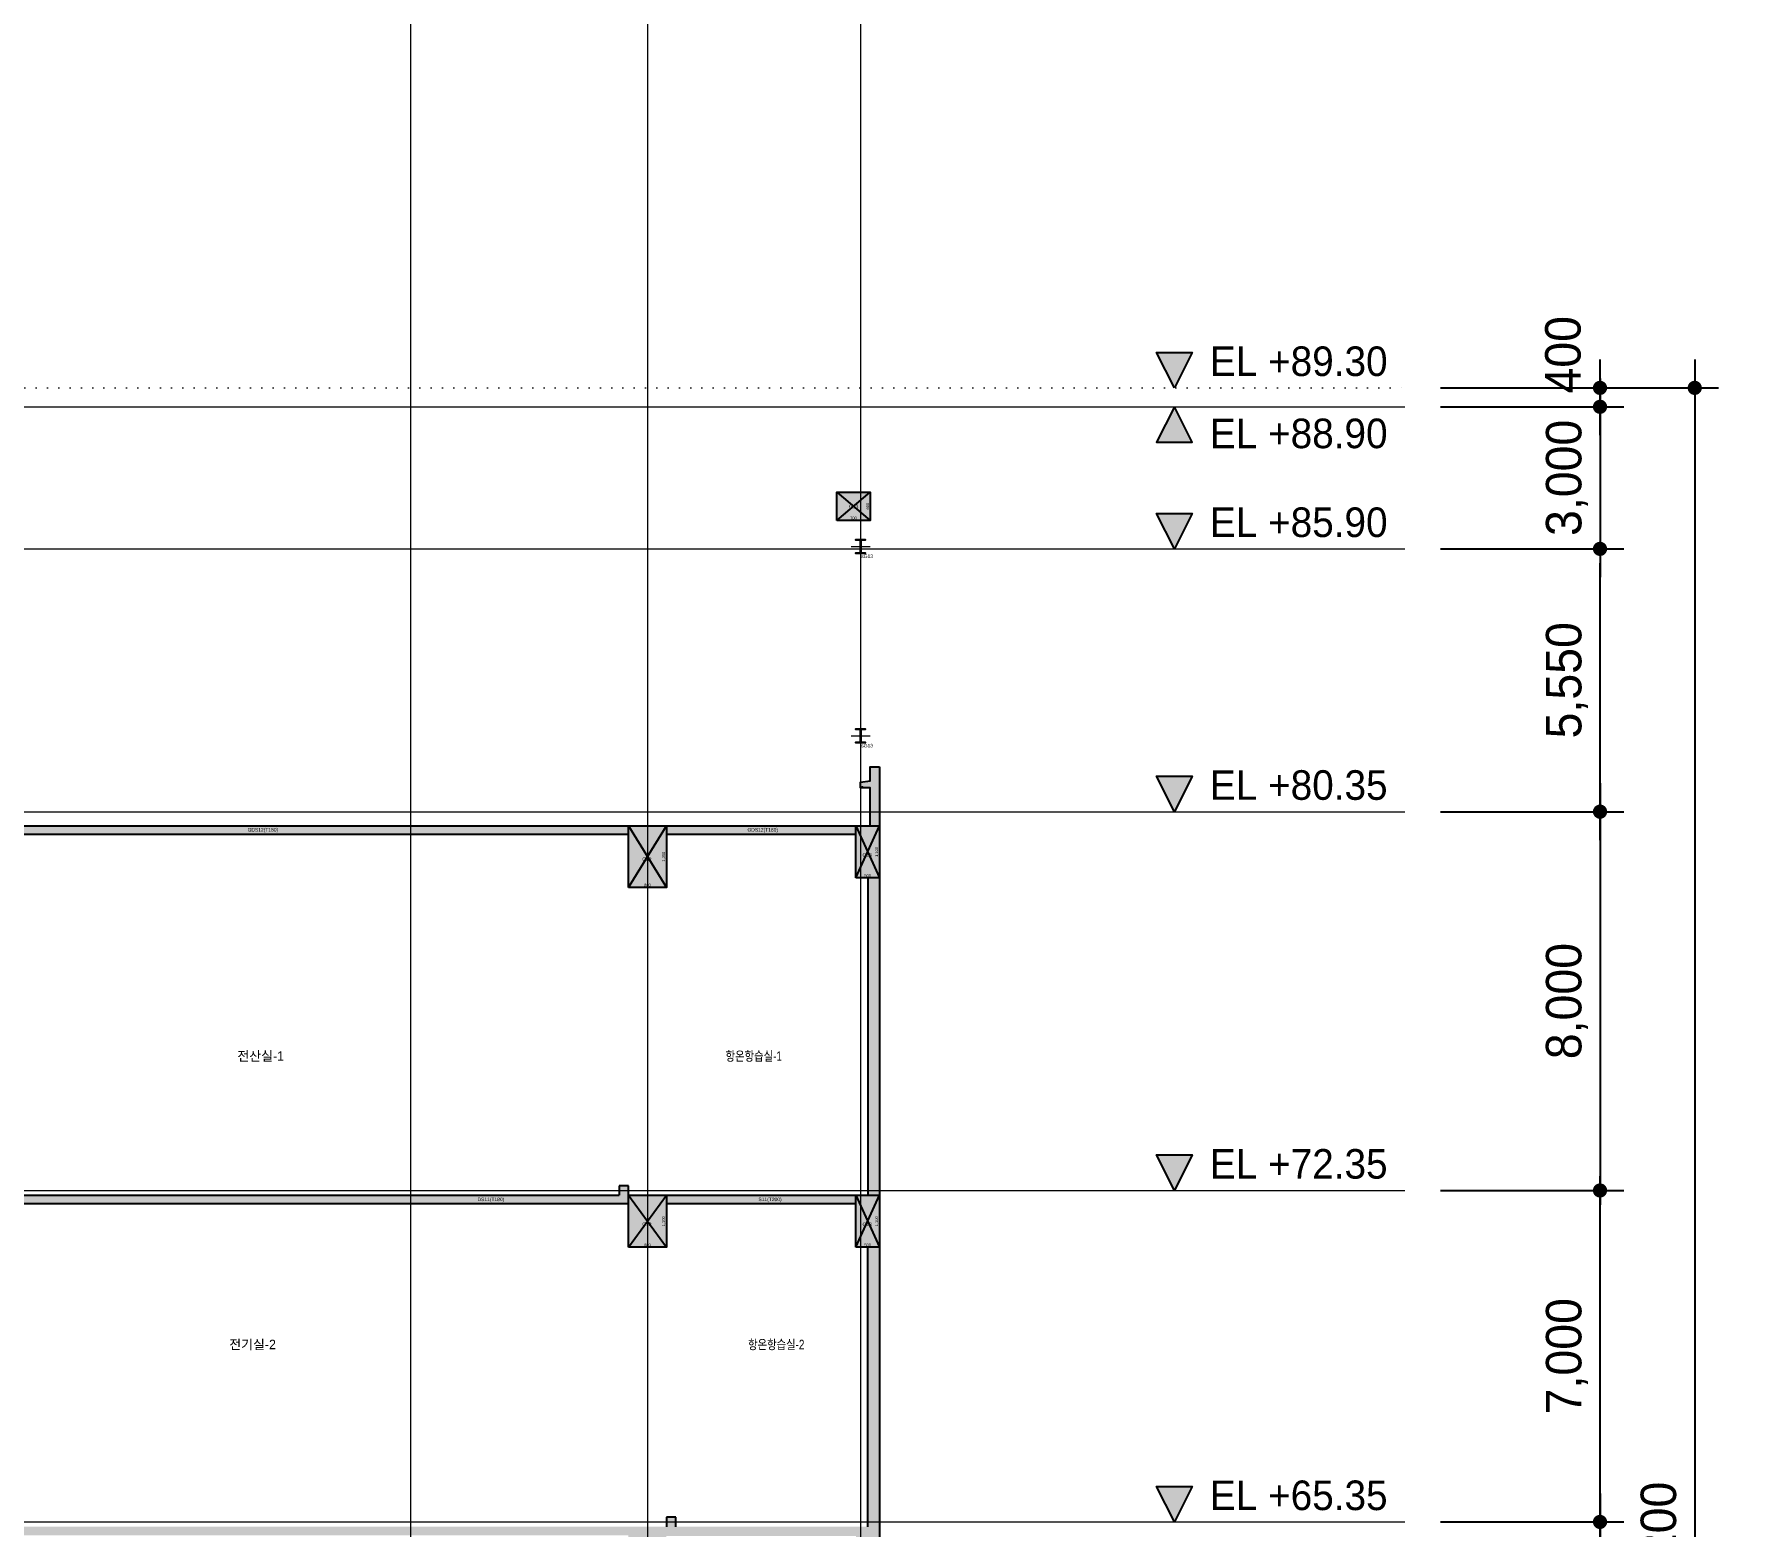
# Model space of a CAD drawing. Header units: millimetres. Extents: x 0 to 841000, y -4805 to 148500.
# Drawn here: x 141693 to 177931, y 60079 to 91595 of the extents above; entities that cross this region are included whole.
import ezdxf
from ezdxf.enums import TextEntityAlignment as Align

# ---------------------------------------------------------------- set-up
doc = ezdxf.new("R2010")
doc.units = ezdxf.units.MM
doc.header["$LTSCALE"] = 250
doc.linetypes.add('DOT', pattern=[6.35, 0, -6.35])
doc.layers.get('Defpoints').update_dxf_attribs({"color": 151})
for name, color, linetype in [('A-CON', 2, 'Continuous'), ('A-DIM', 7, 'Continuous'), ('A-SYM-LEVEL', 7, 'Continuous'), ('S-STEEL', 3, 'Continuous'), ('구조SOLID', 253, 'Continuous')]:
    doc.layers.add(name, color=color, linetype=linetype)
doc.layers.add('A-SYM-BUB', color=7, linetype='Continuous', lineweight=25)
doc.layers.add('CEN', color=1, linetype='Continuous', lineweight=9)
doc.layers.add('AS-HIDLINE', color=205, linetype='Continuous', plot=False)
doc.layers.add('NO-TEXT', color=150, linetype='Continuous', plot=False)
doc.styles.add('Gdim', font='Dotum.ttf')
doc.styles.get("Standard").update_dxf_attribs({"font": 'Dotum.ttf'})
doc.dimstyles.new('G-Xdim', dxfattribs={"dimscale": 30, "dimtxt": 2, "dimasz": 1, "dimexe": 1.2, "dimexo": 1.2, "dimgap": 0, "dimtad": 1, "dimdec": 1, "dimdsep": 46, "dimlunit": 6, "dimtxsty": 'Gdim', "dimcen": 1, "dimse1": 1, "dimse2": 1, "dimsd1": 1, "dimsd2": 1, "dimclrd": 1, "dimclre": 1, "dimclrt": 256, "dimadec": 0, "dimazin": 0, "dimtfac": 1, "dimtdec": 1, "dimtix": 1, "dimtmove": 2, "dimatfit": 1, "dimfxl": 2, "dimtolj": 1, "dimlwd": -1, "dimlwe": -1, "dimarcsym": 0})
doc.dimstyles.new('Gdim250', dxfattribs={"dimscale": 250, "dimtxt": 3, "dimasz": 1.2, "dimexe": 2, "dimexo": 3, "dimgap": 1, "dimtad": 1, "dimdsep": 46, "dimlunit": 6, "dimtxsty": 'Standard', "dimblk1": '_CIDOT', "dimblk2": '_CIDOT', "dimsah": 1, "dimcen": 2.5, "dimdle": 2, "dimclrd": 1, "dimclre": 1, "dimclrt": 3, "dimazin": 2, "dimtfac": 1, "dimtix": 1, "dimtmove": 2, "dimatfit": 3, "dimldrblk": '_CIDOT', "dimfxl": 2, "dimtolj": 1, "dimtzin": 0, "dimarcsym": 0})

# ---------------------------------------------------------------- blocks, each defined once
blk = doc.blocks.new('*D184')
at = {"layer": 'Defpoints', "color": 0, "linetype": 'Continuous', "transparency": 16777216}
for p in [(300, -1080), (-500, -1100), (300, -1100)]:
    blk.add_point(p, dxfattribs=at)
at = {"layer": 'AS-HIDLINE', "linetype": 'Continuous', "transparency": 16777216, "insert": (-100, -1050), "char_height": 60, "attachment_point": 5, "style": 'Gdim'}
blk.add_mtext('\\A1;800', dxfattribs=at)
blk = doc.blocks.new('*D185')
at = {"layer": 'Defpoints', "color": 0, "linetype": 'Continuous', "transparency": 16777216}
for p in [(300, 0), (280, 0), (300, -1100)]:
    blk.add_point(p, dxfattribs=at)
at = {"layer": 'AS-HIDLINE', "linetype": 'Continuous', "transparency": 16777216, "insert": (244, -550), "char_height": 60, "attachment_point": 5, "rotation": 90, "style": 'Gdim'}
blk.add_mtext('\\A1;1,100', dxfattribs=at)
blk = doc.blocks.new('*D190')
at = {"layer": 'Defpoints', "color": 0, "linetype": 'Continuous', "transparency": 16777216}
for p in [(300, -1080), (-200, -1100), (300, -1100)]:
    blk.add_point(p, dxfattribs=at)
at = {"layer": 'AS-HIDLINE', "linetype": 'Continuous', "transparency": 16777216, "insert": (50, -1050), "char_height": 60, "attachment_point": 5, "style": 'Gdim'}
blk.add_mtext('\\A1;500', dxfattribs=at)
blk = doc.blocks.new('*D191')
at = {"layer": 'Defpoints', "color": 0, "linetype": 'Continuous', "transparency": 16777216}
for p in [(300, 0), (280, 0), (300, -1100)]:
    blk.add_point(p, dxfattribs=at)
at = {"layer": 'AS-HIDLINE', "linetype": 'Continuous', "transparency": 16777216, "insert": (244, -550), "char_height": 60, "attachment_point": 5, "rotation": 90, "style": 'Gdim'}
blk.add_mtext('\\A1;1,100', dxfattribs=at)
blk = doc.blocks.new('*D210')
at = {"layer": 'Defpoints', "color": 0, "linetype": 'Continuous', "transparency": 16777216}
for p in [(-500, -1300), (300, -1280), (300, -1300)]:
    blk.add_point(p, dxfattribs=at)
at = {"layer": 'AS-HIDLINE', "linetype": 'Continuous', "transparency": 16777216, "insert": (-100, -1250), "char_height": 60, "attachment_point": 5, "style": 'Gdim'}
blk.add_mtext('\\A1;800', dxfattribs=at)
blk = doc.blocks.new('*D211')
at = {"layer": 'Defpoints', "color": 0, "linetype": 'Continuous', "transparency": 16777216}
for p in [(300, 0), (280, 0), (300, -1300)]:
    blk.add_point(p, dxfattribs=at)
at = {"layer": 'AS-HIDLINE', "linetype": 'Continuous', "transparency": 16777216, "insert": (244, -650), "char_height": 60, "attachment_point": 5, "rotation": 90, "style": 'Gdim'}
blk.add_mtext('\\A1;1,300', dxfattribs=at)
blk = doc.blocks.new('*D242')
at = {"layer": 'Defpoints', "color": 0, "linetype": 'Continuous', "transparency": 16777216}
for p in [(300, -1080), (-200, -1100), (300, -1100)]:
    blk.add_point(p, dxfattribs=at)
at = {"layer": 'AS-HIDLINE', "linetype": 'Continuous', "transparency": 16777216, "insert": (50, -1050), "char_height": 60, "attachment_point": 5, "style": 'Gdim'}
blk.add_mtext('\\A1;500', dxfattribs=at)
blk = doc.blocks.new('*D243')
at = {"layer": 'Defpoints', "color": 0, "linetype": 'Continuous', "transparency": 16777216}
for p in [(300, 0), (280, 0), (300, -1100)]:
    blk.add_point(p, dxfattribs=at)
at = {"layer": 'AS-HIDLINE', "linetype": 'Continuous', "transparency": 16777216, "insert": (244, -550), "char_height": 60, "attachment_point": 5, "rotation": 90, "style": 'Gdim'}
blk.add_mtext('\\A1;1,100', dxfattribs=at)
blk = doc.blocks.new('A$C481fd194')
blk.add_hatch(color=256).paths.add_polyline_path([(375, 750), (-375, 750), (0, 0)])
blk.add_lwpolyline([(0, 0), (-375, 750), (375, 750), (0, 0)])
blk = doc.blocks.new('A$Cabe7c8e7')
at = {"layer": 'A-SYM-LEVEL'}
for p in [(-4868, 49200), (-4868, 45800), (-4868, 40250), (-4868, 32250), (-4868, 25250), (-4868, 17750), (-4868, 8750), (-4865, 0)]:
    blk.add_blockref('A$C481fd194', p, dxfattribs=at)
at = {"layer": 'A-SYM-LEVEL', "xscale": -1, "rotation": 180}
blk.add_blockref('A$C481fd194', (-4868, 48800), dxfattribs=at)
at = {"layer": 'A-SYM-LEVEL', "style": 'Gdim'}
for s, p in [('EL +89.30', (-4118, 49450)), ('EL +88.90', (-4118, 47926)), ('EL +85.90', (-4118, 46050)), ('EL +80.35', (-4118, 40500)), ('EL +72.35', (-4118, 32500)), ('EL +65.35', (-4118, 25500)), ('EL +57.85', (-4118, 18000)), ('EL +48.85', (-4118, 9000)), ('EL +40.10', (-4115, 250))]:
    blk.add_text(s, height=625, dxfattribs=at).set_placement(p)
blk = doc.blocks.new('_CIDOT')
at = {"color": 0, "linetype": 'ByBlock'}
blk.add_line((2, 0), (-1, 0), dxfattribs=at)
at = {"color": 0, "linetype": 'ByBlock', "const_width": 0.5}
blk.add_lwpolyline([(-0.25, 0, 1), (0.25, 0, 1)], format="xyb", close=True, dxfattribs=at)
blk = doc.blocks.new('*D72')
at = {"layer": 'A-DIM', "color": 1, "lineweight": -2, "transparency": 16777216}
for p, q in [((750, -40450), (4618, -40450)), ((4118, -40750), (4118, -48900)), ((750, -49200), (4618, -49200))]:
    blk.add_line(p, q, dxfattribs=at)
at = {"layer": 'Defpoints', "color": 0, "transparency": 16777216}
for p in [(0, -40450), (0, -49200), (4118, -49200)]:
    blk.add_point(p, dxfattribs=at)
at = {"layer": 'A-DIM', "color": 1, "lineweight": -2, "transparency": 16777216, "xscale": 299.9999999999998, "yscale": 299.9999999999998, "zscale": 299.9999999999998}
for p, rotation in [((4118, -40450), 90), ((4118, -49200), 270)]:
    blk.add_blockref('_CIDOT', p, dxfattribs=dict(at, rotation=rotation))
at = {"layer": 'A-DIM', "color": 3, "transparency": 16777216, "insert": (3420, -44825), "char_height": 750, "attachment_point": 5, "rotation": 90}
blk.add_mtext('\\A1;8,750', dxfattribs=at)
blk = doc.blocks.new('*D73')
at = {"layer": 'A-DIM', "color": 1, "lineweight": -2, "transparency": 16777216}
for p, q in [((750, 0), (6618, 0)), ((6118, -300), (6118, -48900)), ((750, -49200), (6618, -49200))]:
    blk.add_line(p, q, dxfattribs=at)
at = {"layer": 'Defpoints', "color": 0, "transparency": 16777216}
for p in [(0, 0), (0, -49200), (6118, -49200)]:
    blk.add_point(p, dxfattribs=at)
at = {"layer": 'A-DIM', "color": 1, "lineweight": -2, "transparency": 16777216, "xscale": 299.9999999999998, "yscale": 299.9999999999998, "zscale": 299.9999999999998}
for p, rotation in [((6118, 0), 90), ((6118, -49200), 270)]:
    blk.add_blockref('_CIDOT', p, dxfattribs=dict(at, rotation=rotation))
at = {"layer": 'A-DIM', "color": 3, "transparency": 16777216, "insert": (5420, -24600), "char_height": 750, "attachment_point": 5, "rotation": 90}
blk.add_mtext('\\A1;49,200', dxfattribs=at)
blk = doc.blocks.new('*D74')
at = {"layer": 'A-DIM', "color": 1, "lineweight": -2, "transparency": 16777216}
for p, q in [((750, -31450), (4618, -31450)), ((4118, -40150), (4118, -31750)), ((750, -40450), (4618, -40450))]:
    blk.add_line(p, q, dxfattribs=at)
at = {"layer": 'Defpoints', "color": 0, "transparency": 16777216}
for p in [(0, -31450), (4118, -31450), (0, -40450)]:
    blk.add_point(p, dxfattribs=at)
at = {"layer": 'A-DIM', "color": 1, "lineweight": -2, "transparency": 16777216, "xscale": 299.9999999999998, "yscale": 299.9999999999998, "zscale": 299.9999999999998}
for p, rotation in [((4118, -31450), 90), ((4118, -40450), 270)]:
    blk.add_blockref('_CIDOT', p, dxfattribs=dict(at, rotation=rotation))
at = {"layer": 'A-DIM', "color": 3, "transparency": 16777216, "insert": (3420, -35950), "char_height": 750, "attachment_point": 5, "rotation": 90}
blk.add_mtext('\\A1;9,000', dxfattribs=at)
blk = doc.blocks.new('*D75')
at = {"layer": 'A-DIM', "color": 1, "lineweight": -2, "transparency": 16777216}
for p, q in [((750, -23950), (4618, -23950)), ((4118, -24250), (4118, -31150)), ((750, -31450), (4618, -31450))]:
    blk.add_line(p, q, dxfattribs=at)
at = {"layer": 'Defpoints', "color": 0, "transparency": 16777216}
for p in [(0, -23950), (0, -31450), (4118, -31450)]:
    blk.add_point(p, dxfattribs=at)
at = {"layer": 'A-DIM', "color": 1, "lineweight": -2, "transparency": 16777216, "xscale": 299.9999999999998, "yscale": 299.9999999999998, "zscale": 299.9999999999998}
for p, rotation in [((4118, -23950), 90), ((4118, -31450), 270)]:
    blk.add_blockref('_CIDOT', p, dxfattribs=dict(at, rotation=rotation))
at = {"layer": 'A-DIM', "color": 3, "transparency": 16777216, "insert": (3420, -27700), "char_height": 750, "attachment_point": 5, "rotation": 90}
blk.add_mtext('\\A1;7,500', dxfattribs=at)
blk = doc.blocks.new('*D76')
at = {"layer": 'A-DIM', "color": 1, "lineweight": -2, "transparency": 16777216}
for p, q in [((750, -16950), (4618, -16950)), ((4118, -23650), (4118, -17250)), ((750, -23950), (4618, -23950))]:
    blk.add_line(p, q, dxfattribs=at)
at = {"layer": 'Defpoints', "color": 0, "transparency": 16777216}
for p in [(0, -16950), (4118, -16950), (0, -23950)]:
    blk.add_point(p, dxfattribs=at)
at = {"layer": 'A-DIM', "color": 1, "lineweight": -2, "transparency": 16777216, "xscale": 299.9999999999998, "yscale": 299.9999999999998, "zscale": 299.9999999999998}
for p, rotation in [((4118, -16950), 90), ((4118, -23950), 270)]:
    blk.add_blockref('_CIDOT', p, dxfattribs=dict(at, rotation=rotation))
at = {"layer": 'A-DIM', "color": 3, "transparency": 16777216, "insert": (3420, -20450), "char_height": 750, "attachment_point": 5, "rotation": 90}
blk.add_mtext('\\A1;7,000', dxfattribs=at)
blk = doc.blocks.new('*D77')
at = {"layer": 'A-DIM', "color": 1, "lineweight": -2, "transparency": 16777216}
for p, q in [((750, -8950), (4618, -8950)), ((4118, -9250), (4118, -16650)), ((750, -16950), (4618, -16950))]:
    blk.add_line(p, q, dxfattribs=at)
at = {"layer": 'Defpoints', "color": 0, "transparency": 16777216}
for p in [(0, -8950), (0, -16950), (4118, -16950)]:
    blk.add_point(p, dxfattribs=at)
at = {"layer": 'A-DIM', "color": 1, "lineweight": -2, "transparency": 16777216, "xscale": 299.9999999999998, "yscale": 299.9999999999998, "zscale": 299.9999999999998}
for p, rotation in [((4118, -8950), 90), ((4118, -16950), 270)]:
    blk.add_blockref('_CIDOT', p, dxfattribs=dict(at, rotation=rotation))
at = {"layer": 'A-DIM', "color": 3, "transparency": 16777216, "insert": (3420, -12950), "char_height": 750, "attachment_point": 5, "rotation": 90}
blk.add_mtext('\\A1;8,000', dxfattribs=at)
blk = doc.blocks.new('*D78')
at = {"layer": 'A-DIM', "color": 1, "lineweight": -2, "transparency": 16777216}
for p, q in [((750, -3400), (4618, -3400)), ((4118, -8650), (4118, -3700)), ((750, -8950), (4618, -8950))]:
    blk.add_line(p, q, dxfattribs=at)
at = {"layer": 'Defpoints', "color": 0, "transparency": 16777216}
for p in [(0, -3400), (4118, -3400), (0, -8950)]:
    blk.add_point(p, dxfattribs=at)
at = {"layer": 'A-DIM', "color": 1, "lineweight": -2, "transparency": 16777216, "xscale": 299.9999999999998, "yscale": 299.9999999999998, "zscale": 299.9999999999998}
for p, rotation in [((4118, -3400), 90), ((4118, -8950), 270)]:
    blk.add_blockref('_CIDOT', p, dxfattribs=dict(at, rotation=rotation))
at = {"layer": 'A-DIM', "color": 3, "transparency": 16777216, "insert": (3420, -6175), "char_height": 750, "attachment_point": 5, "rotation": 90}
blk.add_mtext('\\A1;5,550', dxfattribs=at)
blk = doc.blocks.new('*D79')
at = {"layer": 'A-DIM', "color": 1, "lineweight": -2, "transparency": 16777216}
for p, q in [((4118, 300), (4118, 600)), ((750, 0), (4618, 0)), ((4118, 0), (4118, -400)), ((750, -400), (4618, -400)), ((4118, -700), (4118, -1000))]:
    blk.add_line(p, q, dxfattribs=at)
at = {"layer": 'Defpoints', "color": 0, "transparency": 16777216}
for p in [(0, 0), (0, -400), (4118, -400)]:
    blk.add_point(p, dxfattribs=at)
at = {"layer": 'A-DIM', "color": 1, "lineweight": -2, "transparency": 16777216, "xscale": 299.9999999999998, "yscale": 299.9999999999998, "zscale": 299.9999999999998}
for p, rotation in [((4118, 0), 270), ((4118, -400), 90)]:
    blk.add_blockref('_CIDOT', p, dxfattribs=dict(at, rotation=rotation))
at = {"layer": 'A-DIM', "color": 3, "transparency": 16777216, "insert": (3339, 699), "char_height": 750, "attachment_point": 5, "rotation": 90}
blk.add_mtext('\\A1;400', dxfattribs=at)
blk = doc.blocks.new('*D80')
at = {"layer": 'A-DIM', "color": 1, "lineweight": -2, "transparency": 16777216}
for p, q in [((4118, -100), (4118, 200)), ((750, -400), (4618, -400)), ((4118, -400), (4118, -3400)), ((750, -3400), (4618, -3400)), ((4118, -3700), (4118, -4000))]:
    blk.add_line(p, q, dxfattribs=at)
at = {"layer": 'Defpoints', "color": 0, "transparency": 16777216}
for p in [(0, -400), (0, -3400), (4118, -3400)]:
    blk.add_point(p, dxfattribs=at)
at = {"layer": 'A-DIM', "color": 1, "lineweight": -2, "transparency": 16777216, "xscale": 299.9999999999998, "yscale": 299.9999999999998, "zscale": 299.9999999999998}
for p, rotation in [((4118, -400), 270), ((4118, -3400), 90)]:
    blk.add_blockref('_CIDOT', p, dxfattribs=dict(at, rotation=rotation))
at = {"layer": 'A-DIM', "color": 3, "transparency": 16777216, "insert": (3420, -1900), "char_height": 750, "attachment_point": 5, "rotation": 90}
blk.add_mtext('\\A1;3,000', dxfattribs=at)
blk = doc.blocks.new('*D302')
at = {"layer": 'Defpoints', "color": 0, "linetype": 'Continuous', "transparency": 16777216}
for p in [(-650, -600), (50, -580), (50, -600)]:
    blk.add_point(p, dxfattribs=at)
at = {"layer": 'AS-HIDLINE', "linetype": 'Continuous', "transparency": 16777216, "insert": (-300, -550), "char_height": 60, "attachment_point": 5, "style": 'Gdim'}
blk.add_mtext('\\A1;700', dxfattribs=at)
blk = doc.blocks.new('*D303')
at = {"layer": 'Defpoints', "color": 0, "linetype": 'Continuous', "transparency": 16777216}
for p in [(50, 0), (30, 0), (50, -600)]:
    blk.add_point(p, dxfattribs=at)
at = {"layer": 'AS-HIDLINE', "linetype": 'Continuous', "transparency": 16777216, "insert": (0, -300), "char_height": 60, "attachment_point": 5, "rotation": 90, "style": 'Gdim'}
blk.add_mtext('\\A1;600', dxfattribs=at)
blk = doc.blocks.new('*U159')
blk.add_lwpolyline([(-22, 12, 0.414214), (-4, 30), (-4, 264, 0.414214), (-22, 282), (-100, 282), (-100, 294), (100, 294), (100, 282), (22, 282, 0.414214), (4, 264), (4, 30, 0.414214), (22, 12), (100, 12), (100, 0), (-100, 0), (-100, 12)], format="xyb", close=True)
blk = doc.blocks.new('*U90')
at = {"layer": 'AS-HIDLINE', "linetype": 'Continuous'}
for p, q in [((-500, -1100), (300, 0)), ((-500, 0), (300, -1100))]:
    blk.add_line(p, q, dxfattribs=at)
blk.add_lwpolyline([(-500, -1100), (-500, 0), (300, 0), (300, -1100)], close=True, dxfattribs=at)
dim = blk.add_linear_dim(base=(280.13, 0), p1=(300, -1100), p2=(300, 0), angle=90, dimstyle='G-Xdim', override={"dimtxsty": 'Gdim'}, dxfattribs=at)
dim.commit()
dim.dimension.update_dxf_attribs({"geometry": '*D185', "text_midpoint": (244.31, -550)})
dim = blk.add_linear_dim(base=(300, -1080.06), p1=(-500, -1100), p2=(300, -1100), dimstyle='G-Xdim', override={"dimtxsty": 'Gdim'}, dxfattribs=at)
dim.commit()
dim.dimension.update_dxf_attribs({"geometry": '*D184', "text_midpoint": (-100, -1050.02)})
blk = doc.blocks.new('*U93')
at = {"layer": 'AS-HIDLINE', "linetype": 'Continuous'}
for p, q in [((-200, -1100), (300, 0)), ((-200, 0), (300, -1100))]:
    blk.add_line(p, q, dxfattribs=at)
blk.add_lwpolyline([(-200, -1100), (-200, 0), (300, 0), (300, -1100)], close=True, dxfattribs=at)
dim = blk.add_linear_dim(base=(280.13, 0), p1=(300, -1100), p2=(300, 0), angle=90, dimstyle='G-Xdim', override={"dimtxsty": 'Gdim'}, dxfattribs=at)
dim.commit()
dim.dimension.update_dxf_attribs({"geometry": '*D191', "text_midpoint": (244.31, -550)})
dim = blk.add_linear_dim(base=(300, -1080.06), p1=(-200, -1100), p2=(300, -1100), dimstyle='G-Xdim', override={"dimtxsty": 'Gdim'}, dxfattribs=at)
dim.commit()
dim.dimension.update_dxf_attribs({"geometry": '*D190', "text_midpoint": (50, -1050.02)})
blk = doc.blocks.new('*U103')
at = {"layer": 'AS-HIDLINE', "linetype": 'Continuous'}
for p, q in [((-500, -1300), (300, 0)), ((-500, 0), (300, -1300))]:
    blk.add_line(p, q, dxfattribs=at)
blk.add_lwpolyline([(-500, -1300), (-500, 0), (300, 0), (300, -1300)], close=True, dxfattribs=at)
dim = blk.add_linear_dim(base=(280.13, 0), p1=(300, -1300), p2=(300, 0), angle=90, dimstyle='G-Xdim', override={"dimtxsty": 'Gdim'}, dxfattribs=at)
dim.commit()
dim.dimension.update_dxf_attribs({"geometry": '*D211', "text_midpoint": (244.31, -650)})
dim = blk.add_linear_dim(base=(300, -1280.06), p1=(-500, -1300), p2=(300, -1300), dimstyle='G-Xdim', override={"dimtxsty": 'Gdim'}, dxfattribs=at)
dim.commit()
dim.dimension.update_dxf_attribs({"geometry": '*D210', "text_midpoint": (-100, -1250.02)})
blk = doc.blocks.new('*U119')
at = {"layer": 'AS-HIDLINE', "linetype": 'Continuous'}
for p, q in [((-200, -1100), (300, 0)), ((-200, 0), (300, -1100))]:
    blk.add_line(p, q, dxfattribs=at)
blk.add_lwpolyline([(-200, -1100), (-200, 0), (300, 0), (300, -1100)], close=True, dxfattribs=at)
dim = blk.add_linear_dim(base=(280.13, 0), p1=(300, -1100), p2=(300, 0), angle=90, dimstyle='G-Xdim', override={"dimtxsty": 'Gdim'}, dxfattribs=at)
dim.commit()
dim.dimension.update_dxf_attribs({"geometry": '*D243', "text_midpoint": (244.31, -550)})
dim = blk.add_linear_dim(base=(300, -1080.06), p1=(-200, -1100), p2=(300, -1100), dimstyle='G-Xdim', override={"dimtxsty": 'Gdim'}, dxfattribs=at)
dim.commit()
dim.dimension.update_dxf_attribs({"geometry": '*D242', "text_midpoint": (50, -1050.02)})
blk = doc.blocks.new('A$Ca0ef00f6')
at = {"layer": 'A-SYM-BUB', "color": 7, "elevation": 0}
for points in [[(7617.6, -400), (8617.6, -400, 1), (11617.6, -400, 1), (8617.6, -400, 0)], [(7617.6, -3400), (8617.6, -3400, 1), (11617.6, -3400, 1), (8617.6, -3400, 0)]]:
    blk.add_lwpolyline(points, format="xyb", dxfattribs=at)
at = {"layer": 'A-SYM-BUB', "color": 7}
for points in [[(7617.6, -8950), (8617.6, -8950, 1), (11617.6, -8950, 1), (8617.6, -8950, 0)], [(7617.6, -16950), (8617.6, -16950, 1), (11617.6, -16950, 1), (8617.6, -16950, 0)], [(7617.6, -23950), (8617.6, -23950, 1), (11617.6, -23950, 1), (8617.6, -23950, 0)], [(7617.6, -31450), (8617.6, -31450, 1), (11617.6, -31450, 1), (8617.6, -31450, 0)], [(7617.6, -40450), (8617.6, -40450, 1), (11617.6, -40450, 1), (8617.6, -40450, 0)], [(7617.6, -49200), (8617.6, -49200, 1), (11617.6, -49200, 1), (8617.6, -49200, 0)]]:
    blk.add_lwpolyline(points, format="xyb", dxfattribs=at)
at = {"layer": 'A-SYM-BUB', "color": 3, "style": 'Gdim'}
for p in [(9925.6, -1024.2, 0), (10062.4, -4024.2, 0), (10267.6, -9574.2), (10267.6, -17574.2), (10267.6, -24574.2), (10267.6, -32074.2), (10267.6, -41074.2), (10267.6, -49824.2)]:
    blk.add_text('Z', height=1250, dxfattribs=at).set_placement(p, align=Align.RIGHT)
at = {"layer": 'A-SYM-BUB', "color": 3, "style": 'Gdim', "width": 0.8}
blk.add_text('PHR', height=750, dxfattribs=at).set_placement((9855.9, -1024.2, 0))
at = {"layer": 'A-SYM-BUB', "color": 3, "style": 'Gdim'}
for s, p in [('R', (9992.7, -4024.2, 0)), ('6', (10417.6, -9574.2)), ('5', (10417.6, -17574.2)), ('4', (10417.6, -24574.2)), ('3', (10417.6, -32074.2)), ('2', (10417.6, -41074.2)), ('1', (10417.6, -49824.2))]:
    blk.add_text(s, height=750, dxfattribs=at).set_placement(p)
at = {"layer": 'A-DIM'}
dim = blk.add_linear_dim(base=(4117.6, -400), p1=(0, 0), p2=(0, -400), angle=90, dimstyle='Gdim250', override={"dimdec": 0}, dxfattribs=at)
dim.commit()
dim.dimension.update_dxf_attribs({"geometry": '*D79', "text_midpoint": (3339, 699.3), "dimtype": 128})
for base, p1, p2, angle, picture, middle in [((6117.6, -49200), (0, 0), (0, -49200), 90, '*D73', (5419.8, -24600)), ((4117.6, -3400), (0, -400), (0, -3400), 90, '*D80', (3419.8, -1900)), ((4117.6, -3400), (0, -8950), (0, -3400), 270, '*D78', (3419.8, -6175)), ((4117.6, -16950), (0, -8950), (0, -16950), 90, '*D77', (3419.8, -12950)), ((4117.6, -16950), (0, -23950), (0, -16950), 270, '*D76', (3419.8, -20450)), ((4117.6, -31450), (0, -23950), (0, -31450), 90, '*D75', (3419.8, -27700)), ((4117.6, -31450), (0, -40450), (0, -31450), 270, '*D74', (3419.8, -35950)), ((4117.6, -49200), (0, -40450), (0, -49200), 90, '*D72', (3419.8, -44825))]:
    dim = blk.add_linear_dim(base=base, p1=p1, p2=p2, angle=angle, dimstyle='Gdim250', override={"dimdec": 0}, dxfattribs=at)
    dim.commit()
    dim.dimension.update_dxf_attribs({"geometry": picture, "text_midpoint": middle})
blk = doc.blocks.new('*U151')
at = {"layer": 'AS-HIDLINE', "linetype": 'Continuous'}
for p, q in [((-650, -600), (50, 0)), ((-650, 0), (50, -600))]:
    blk.add_line(p, q, dxfattribs=at)
blk.add_lwpolyline([(-650, -600), (-650, 0), (50, 0), (50, -600)], close=True, dxfattribs=at)
dim = blk.add_linear_dim(base=(30.13, 0), p1=(50, -600), p2=(50, 0), angle=90, dimstyle='G-Xdim', override={"dimtxsty": 'Gdim'}, dxfattribs=at)
dim.commit()
dim.dimension.update_dxf_attribs({"geometry": '*D303', "text_midpoint": (0.09, -300)})
dim = blk.add_linear_dim(base=(50, -580.06), p1=(-650, -600), p2=(50, -600), dimstyle='G-Xdim', override={"dimtxsty": 'Gdim'}, dxfattribs=at)
dim.commit()
dim.dimension.update_dxf_attribs({"geometry": '*D302', "text_midpoint": (-300, -550.02)})

msp = doc.modelspace()

# ---------------------------------------------------------------- hatches: boundary and pattern name
at = {"layer": '구조SOLID', "transparency": 33554687}
h = msp.add_hatch(color=256, dxfattribs=at)
h.dxf.hatch_style = 1
h.paths.add_polyline_path([(159338.206, 81928.932), (158638.206, 81928.932), (158638.206, 81328.932), (159338.206, 81328.932)])
h = msp.add_hatch(color=256, dxfattribs=at)
h.dxf.hatch_style = 1
h.paths.add_polyline_path([(159538.209, 76128.931), (159338.209, 76128.931), (159338.209, 75828.931), (159138.209, 75798.931), (159138.209, 75693.931), (159183.209, 75693.931), (159338.209, 75678.931), (159338.209, 74878.931), (117938.209, 74878.931), (117938.209, 75678.931), (118093.209, 75678.931), (118093.209, 75693.931), (118138.209, 75798.931), (117938.209, 75828.931), (117938.209, 76128.931), (117738.209, 76128.931), (117738.209, 51478.931), (118238.209, 51478.931), (118238.209, 52378.931), (122238.209, 52378.931), (122238.209, 51478.931), (123038.209, 51478.931), (123038.209, 52398.931), (127238.211, 52398.931), (127238.211, 51478.931), (128038.211, 51478.931), (128038.211, 52398.931), (138138.209, 52398.931), (138138.209, 51278.931), (139138.209, 51278.931), (139138.209, 52398.931), (149238.209, 52398.931), (149238.209, 51478.931), (150038.209, 51478.931), (150038.209, 52398.931), (154238.209, 52398.931), (154238.209, 51278.931), (154638.209, 51278.931), (154638.209, 48678.931), (154888.209, 48678.931), (154888.209, 51278.931), (155038.209, 51278.931), (155038.209, 52378.931), (159038.209, 52378.931), (159038.209, 51278.931), (159288.209, 51278.931), (159288.209, 49378.931), (159538.209, 49378.931)])
h.paths.add_polyline_path([(122238.209, 65978.931), (123038.209, 65978.931), (123038.209, 66898.931), (138138.209, 66898.931), (138138.209, 65778.931), (139138.209, 65778.931), (139138.209, 66898.931), (154238.209, 66898.931), (154238.209, 65978.931), (155038.209, 65978.931), (155038.209, 66898.931), (159038.209, 66898.931), (159038.209, 65978.931), (159288.209, 65978.931), (159288.209, 60078.931), (155238.209, 60078.931), (155238.209, 60278.931), (155038.209, 60278.931), (155038.209, 60078.931), (134738.21, 60078.931), (134738.21, 60278.931), (134538.21, 60278.931), (134538.21, 60178.931), (134538.21, 60078.931), (122238.209, 60078.931), (122238.209, 60278.931), (122213.209, 60278.931), (122063.209, 60278.931), (122038.209, 60278.931), (122038.209, 60078.931), (117988.209, 60078.931), (117988.209, 65978.931), (118238.209, 65978.931), (118238.209, 66878.931), (122238.209, 66878.931)], flags=16)
h.paths.add_polyline_path([(117988.209, 67078.931), (117988.209, 73778.931), (118238.209, 73778.931), (118238.209, 74698.931), (122238.209, 74698.931), (122238.209, 73578.931), (123038.209, 73578.931), (123038.209, 74698.931), (138138.209, 74698.931), (138138.209, 73578.931), (139138.209, 73578.931), (139138.209, 74698.931), (154238.209, 74698.931), (154238.209, 73578.931), (155038.209, 73578.931), (155038.209, 74698.931), (159038.209, 74698.931), (159038.209, 73778.931), (159288.209, 73778.931), (159288.209, 67078.931), (154238.209, 67078.931), (154238.209, 67278.931), (154038.209, 67278.931), (154038.209, 67078.931), (123238.209, 67078.931), (123238.209, 67278.931), (123038.209, 67278.931), (123038.209, 67078.931)], flags=16)
h.paths.add_polyline_path([(123038.209, 59898.931), (138138.209, 59898.931), (138138.209, 58778.931), (139138.209, 58778.931), (139138.209, 59898.931), (154238.209, 59898.931), (154238.209, 58978.931), (155038.209, 58978.931), (155038.209, 59878.931), (159038.209, 59878.931), (159038.209, 58978.931), (159288.209, 58978.931), (159288.209, 52578.931), (154238.209, 52578.931), (154238.209, 52778.931), (154038.209, 52778.931), (154038.209, 52578.931), (123238.209, 52578.931), (123238.209, 52778.931), (123038.209, 52778.931), (123038.209, 52578.931), (117988.209, 52578.931), (117988.209, 58978.931), (118238.209, 58978.931), (118238.209, 59878.931), (122238.209, 59878.931), (122238.209, 58978.931), (123038.209, 58978.931)], flags=16)

# ---------------------------------------------------------------- linework, layer by layer
at = {"layer": 'A-CON'}
for p, q in [((158638.206, 81328.932), (158638.206, 81928.932)), ((158638.206, 81928.932), (159338.206, 81928.932)), ((159338.206, 81928.932), (159338.206, 81328.932)), ((159338.206, 81328.932), (158638.206, 81328.932)), ((159538.209, 76128.931), (159538.209, 49378.931)), ((117938.209, 74878.931), (159338.209, 74878.931)), ((154238.209, 74698.931), (139138.209, 74698.931)), ((154238.209, 73578.931), (154238.209, 74698.931)), ((159038.209, 74698.931), (155038.209, 74698.931)), ((155038.209, 74698.931), (155038.209, 73578.931)), ((159038.209, 73778.931), (159038.209, 74698.931)), ((155038.209, 73578.931), (154238.209, 73578.931)), ((159288.209, 73778.931), (159038.209, 73778.931)), ((159288.209, 73778.931), (159288.209, 67078.931)), ((123238.209, 67078.931), (154038.209, 67078.931)), ((154238.209, 67278.931), (154038.209, 67278.931)), ((154038.209, 67278.931), (154038.209, 67078.931)), ((154238.209, 67078.931), (154238.209, 67278.931)), ((154238.209, 67078.931), (159288.209, 67078.931)), ((154238.209, 66898.931), (139138.209, 66898.931)), ((154238.209, 65978.931), (154238.209, 66898.931)), ((159038.209, 66898.931), (155038.209, 66898.931)), ((155038.209, 66898.931), (155038.209, 65978.931)), ((159038.209, 65978.931), (159038.209, 66898.931)), ((155038.209, 65978.931), (154238.209, 65978.931)), ((159288.209, 65978.931), (159038.209, 65978.931)), ((159288.209, 60078.931), (159288.209, 65978.931)), ((155238.209, 60278.931), (155038.209, 60278.931)), ((155038.209, 60278.931), (155038.209, 60078.931)), ((155238.209, 60078.931), (155238.209, 60278.931))]:
    msp.add_line(p, q, dxfattribs=at)
msp.add_lwpolyline([(159338.209, 74878.931), (159338.209, 75678.931), (159183.209, 75678.931), (159183.209, 75693.931), (159168.209, 75693.931), (159168.209, 75678.931), (159138.209, 75678.931), (159138.209, 75798.931), (159338.209, 75828.931), (159338.209, 76128.931), (159538.209, 76128.931)], dxfattribs=at)
at = {"layer": 'CEN'}
for p, q in [((149638.209, 105175.547), (149638.209, 23234.416)), ((154638.209, 105175.547), (154638.209, 23234.416)), ((159138.209, 105175.547), (159138.209, 23234.416)), ((114338.209, 83728.931), (170632.413, 83728.931)), ((114338.209, 80728.931), (170632.413, 80728.931)), ((158938.209, 80778.931), (159338.209, 80778.931)), ((158938.209, 76778.931), (159338.209, 76778.931)), ((114338.209, 75178.931), (170632.413, 75178.931)), ((114338.209, 67178.931), (170632.413, 67178.931)), ((114338.209, 60178.931), (170632.413, 60178.931))]:
    msp.add_line(p, q, dxfattribs=at)
at = {"layer": 'CEN', "color": 11, "linetype": 'DOT', "ltscale": 0.15}
msp.add_line((114338.209, 84128.931), (170632.413, 84128.931), dxfattribs=at)

# ---------------------------------------------------------------- block references
at = {"layer": 'A-DIM'}
msp.add_blockref('A$Ca0ef00f6', (170632.413, 84128.931), dxfattribs=at)
at = {"layer": 'A-SYM-LEVEL'}
msp.add_blockref('A$Cabe7c8e7', (170632.413, 34928.931), dxfattribs=at)
at = {"layer": 'AS-HIDLINE', "linetype": 'Continuous'}
for name, p in [('*U151', (159288.206, 81928.932)), ('*U103', (154738.209, 74878.931)), ('*U119', (159238.209, 74878.931)), ('*U90', (154738.209, 67078.931)), ('*U93', (159238.209, 67078.931))]:
    msp.add_blockref(name, p, dxfattribs=at)
at = {"layer": 'S-STEEL', "rotation": 180}
for p in [(159138.209, 80925.931), (159138.209, 76925.931)]:
    msp.add_blockref('*U159', p, dxfattribs=at)

# ---------------------------------------------------------------- texts
at = {"layer": 'AS-HIDLINE', "linetype": 'Continuous', "style": 'Gdim'}
for s, p in [('G13', (158994.46, 81623.75)), ('sG13', (159276.503, 80573.78)), ('sG13', (159276.503, 76573.78)), ('GDS12(T180)', (146518.744, 74796.224)), ('GDS12(T180)', (157072.775, 74796.224)), ('G13', (159276.503, 74264.014)), ('G12', (154626.503, 74175.45)), ('DS11(T180)', (151333.353, 66991.382)), ('S11(T200)', (157226.505, 66991.382)), ('G12', (154626.503, 66464.014)), ('G13', (159276.503, 66464.014))]:
    msp.add_text(s, height=75, dxfattribs=at).set_placement(p, align=Align.MIDDLE_CENTER)
at = {"layer": 'NO-TEXT', "style": 'Gdim'}
for s, p in [('전산실-1', (146472.033, 70020.767)), ('전기실-2', (146301.288, 63929.342))]:
    msp.add_text(s, height=200, dxfattribs=at).set_placement(p, align=Align.MIDDLE)
at = {"layer": 'NO-TEXT', "style": 'Gdim', "width": 0.8}
for s, p in [('항온항습실-1', (156883.088, 70020.767)), ('항온항습실-2', (157357.539, 63929.342))]:
    msp.add_text(s, height=200, dxfattribs=at).set_placement(p, align=Align.MIDDLE)

doc.saveas('drawing.dxf')
